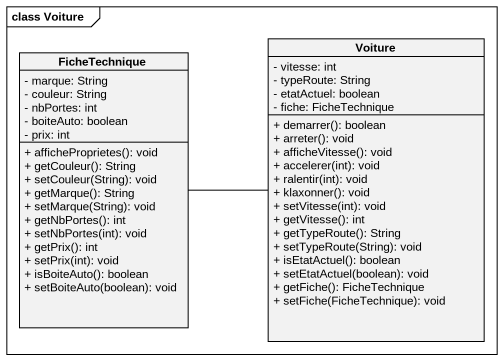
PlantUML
@startuml
mainframe class Voiture
hide circle
hide empty members
skinparam classAttributeIconSize 0
class FicheTechnique {
  - marque: String
  - couleur: String
  - nbPortes: int
  - boiteAuto: boolean
  - prix: int
  + afficheProprietes(): void
  + getCouleur(): String
  + setCouleur(String): void
  + getMarque(): String
  + setMarque(String): void
  + getNbPortes(): int
  + setNbPortes(int): void
  + getPrix(): int
  + setPrix(int): void
  + isBoiteAuto(): boolean
  + setBoiteAuto(boolean): void
}
class Voiture {
  - vitesse: int
  - typeRoute: String
  - etatActuel: boolean
  - fiche: FicheTechnique
  + demarrer(): boolean
  + arreter(): void
  + afficheVitesse(): void
  + accelerer(int): void
  + ralentir(int): void
  + klaxonner(): void
  + setVitesse(int): void
  + getVitesse(): int
  + getTypeRoute(): String
  + setTypeRoute(String): void
  + isEtatActuel(): boolean
  + setEtatActuel(boolean): void
  + getFiche(): FicheTechnique
  + setFiche(FicheTechnique): void
}
FicheTechnique -right- Voiture
@enduml
